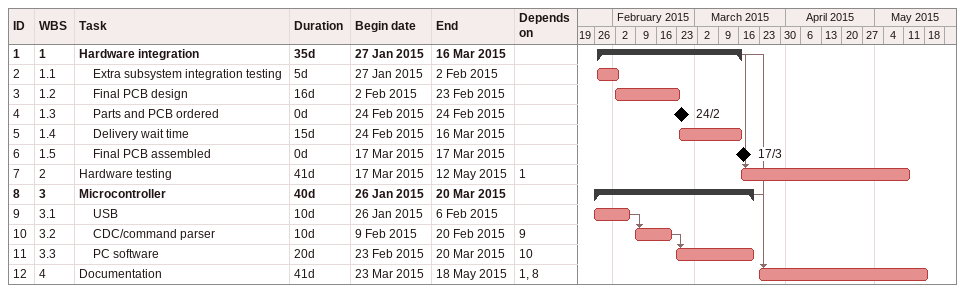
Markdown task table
| ID | WBS | Task | Duration | Start | Finish | Predecessors |
|---|---|---|---|---|---|---|
| 1 | 1 | **Hardware integration** | 35d | 2015-01-27 | 2015-03-16 |  |
| 2 | 1.1 | Extra subsystem integration testing | 5d | 2015-01-27 | 2015-02-02 |  |
| 3 | 1.2 | Final PCB design | 16d | 2015-02-02 | 2015-02-23 |  |
| 4 | 1.3 | Parts and PCB ordered | 0d | 2015-02-24 | 2015-02-24 |  |
| 5 | 1.4 | Delivery wait time | 15d | 2015-02-24 | 2015-03-16 |  |
| 6 | 1.5 | Final PCB assembled | 0d | 2015-03-17 | 2015-03-17 |  |
| 7 | 2 | Hardware testing | 41d | 2015-03-17 | 2015-05-12 | 1 |
| 8 | 3 | **Microcontroller** | 40d | 2015-01-26 | 2015-03-20 |  |
| 9 | 3.1 | USB | 10d | 2015-01-26 | 2015-02-06 |  |
| 10 | 3.2 | CDC/command parser | 10d | 2015-02-09 | 2015-02-20 | 9 |
| 11 | 3.3 | PC software | 20d | 2015-02-23 | 2015-03-20 | 10 |
| 12 | 4 | Documentation | 41d | 2015-03-23 | 2015-05-18 | 1, 8 |
